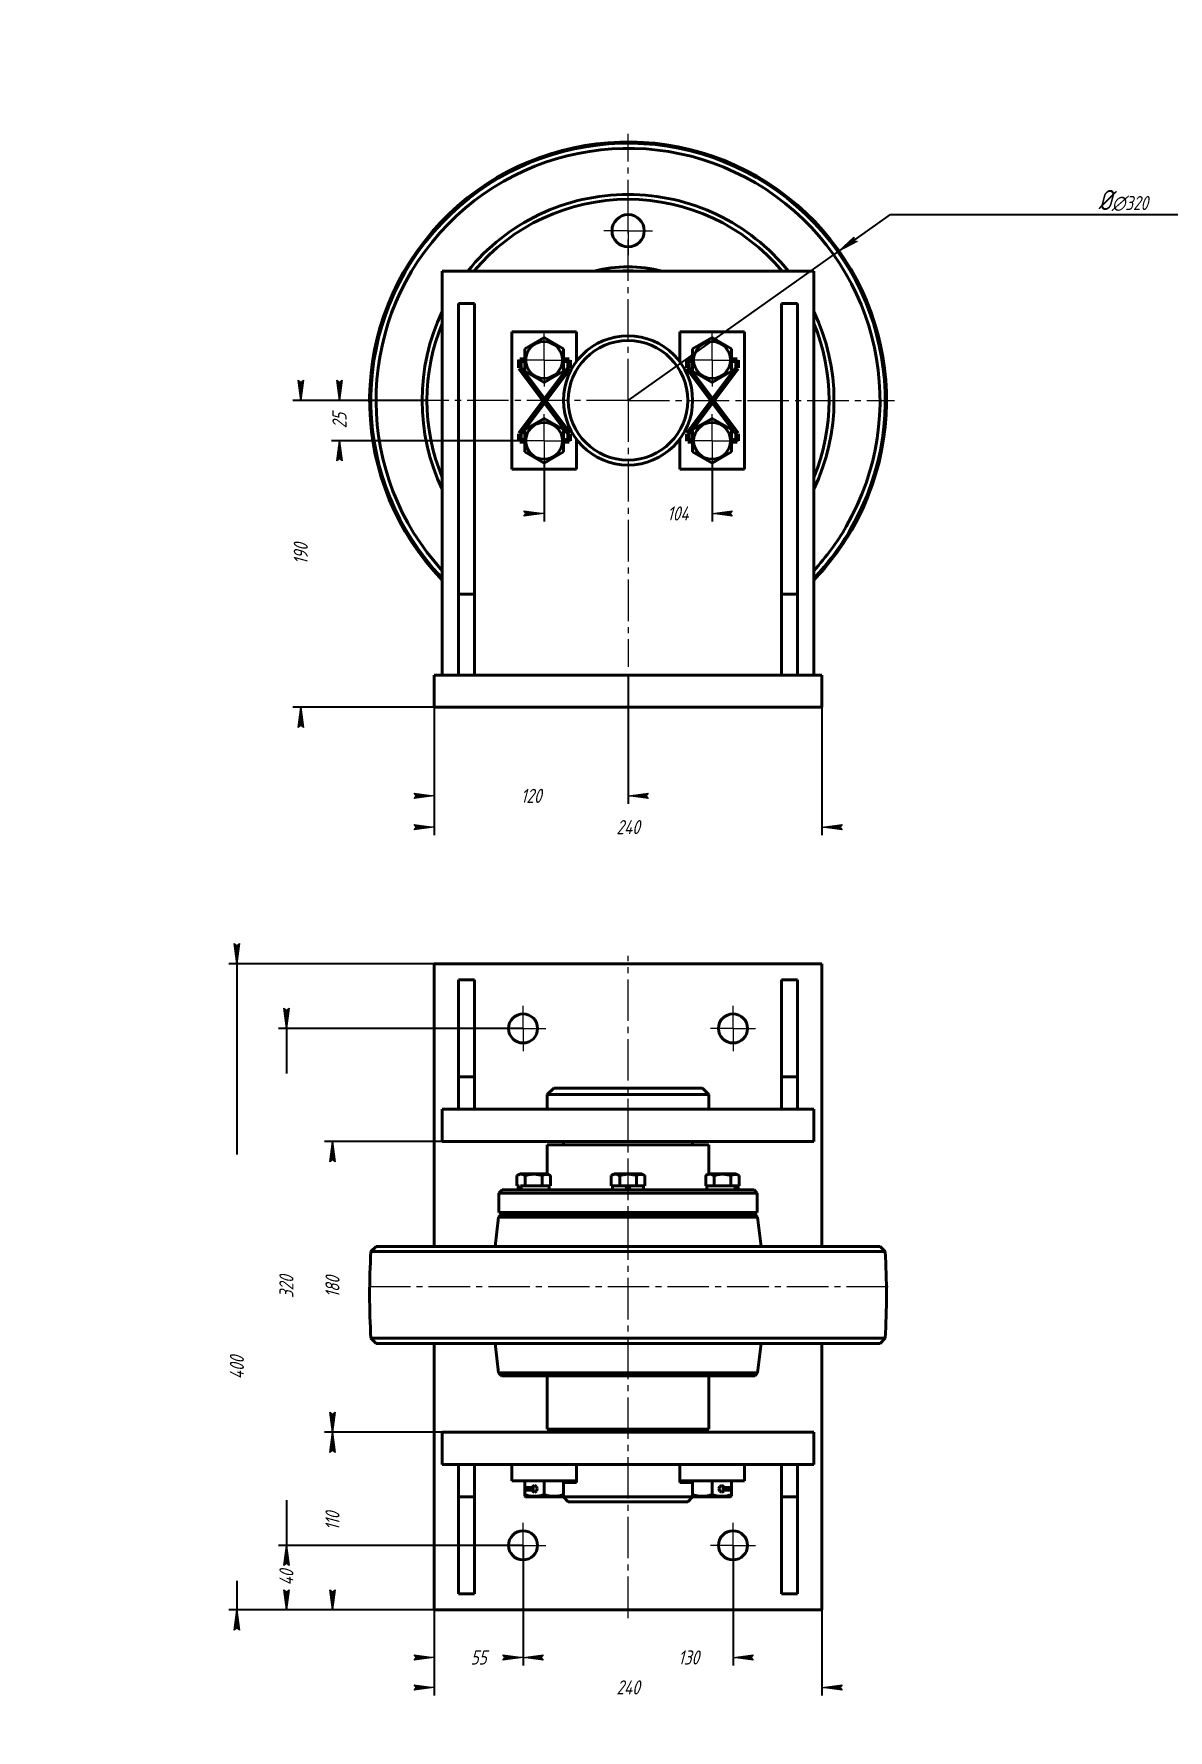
# Model space of a CAD drawing. Header units: millimetres. Extents: x 0 to 594, y 0 to 420.
# Drawn here: x 0 to 280.9, y 0 to 420 of the extents above; entities that cross this region are included whole.
import ezdxf

# ---------------------------------------------------------------- set-up
doc = ezdxf.new("R2010")
doc.units = ezdxf.units.MM
for name, pattern in [('K5LT_AXLED', [14.78612232208252, 10.28612232208252, -1.5, 1.5, -1.5]), ('K5LT_BASIC', [0]), ('K5LT_REINFORCED', [0]), ('K5LT_THIN', [0])]:
    doc.linetypes.add(name, pattern=pattern)
doc.layers.add('Системный слой', color=7, linetype='Continuous')
doc.styles.add('KDIMTEXTSTYLE', font='GOST_AU.SHX', dxfattribs={"width": 0.96, "oblique": 15, "height": 5})
doc.dimstyles.new('KDIMSTYLE (0.40)', dxfattribs={"dimtxt": 5, "dimasz": 1, "dimexe": 2, "dimexo": 0.0625, "dimgap": 1, "dimtad": 1, "dimlfac": 2.5, "dimtxsty": 'KDIMTEXTSTYLE', "dimsah": 1, "dimcen": 0.09, "dimdle": 1, "dimadec": 0, "dimazin": 0, "dimtfac": 0.667, "dimtmove": 0, "dimatfit": 3, "dimfxl": 1, "dimtvp": 1, "dimtolj": 1, "dimtzin": 0, "dimarcsym": 0})

# ---------------------------------------------------------------- blocks, each defined once
blk = doc.blocks.new('U0')
at = {"layer": 'Системный слой', "color": 150, "linetype": 'K5LT_BASIC', "lineweight": 40, "true_color": 0x0080ff}
for p, q in [((134.3350910727749, 346.255788355777), (134.3350910727749, 338.855788355777)), ((134.3350910727749, 319.655788355777), (134.3350910727749, 312.255788355777))]:
    blk.add_line(p, q, dxfattribs=at)
blk = doc.blocks.new('U1')
at = {"layer": 'Системный слой', "color": 150, "linetype": 'K5LT_BASIC', "lineweight": 40, "true_color": 0x0080ff}
for p, q in [((159.9350910727749, 346.255788355777), (159.9350910727749, 338.855788355777)), ((159.9350910727749, 319.655788355777), (159.9350910727749, 312.255788355777))]:
    blk.add_line(p, q, dxfattribs=at)
blk = doc.blocks.new('U2')
at = {"layer": 'Системный слой', "color": 150, "linetype": 'K5LT_BASIC', "lineweight": 40, "true_color": 0x0080ff}
for start, end in [(38.86230987296737, 141.1376901270326), (154.4170126295161, 205.582987370484), (334.4170126295164, 25.58298737048364)]:
    blk.add_arc((147.1350910727749, 329.255788355777), 51, start, end, dxfattribs=at)
blk = doc.blocks.new('U3')
at = {"layer": 'Системный слой', "color": 150, "linetype": 'K5LT_BASIC', "lineweight": 40, "true_color": 0x0080ff}
for start, end in [(329.9626040218758, 224.0486257654049), (315.951373960195, 329.9626040218758)]:
    blk.add_arc((147.1350910727749, 329.255788355777), 64.00000000000001, start, end, dxfattribs=at)
blk = doc.blocks.new('U4')
at = {"layer": 'Системный слой', "color": 150, "linetype": 'K5LT_BASIC', "lineweight": 40, "true_color": 0x0080ff}
for start, end in [(329.9626040218758, 223.7504319984055), (316.2495680015948, 329.9626040218758)]:
    blk.add_arc((147.1350910727749, 329.255788355777), 63.68026983317162, start, end, dxfattribs=at)
blk = doc.blocks.new('U5')
at = {"layer": 'Системный слой', "color": 150, "linetype": 'K5LT_BASIC', "lineweight": 40, "true_color": 0x0080ff}
for start, end in [(329.9626040218758, 222.5124092009065), (317.4875907990938, 329.9626040218758)]:
    blk.add_arc((147.1350910727749, 329.255788355777), 62.40410462671321, start, end, dxfattribs=at)
blk = doc.blocks.new('U6')
at = {"layer": 'Системный слой', "color": 150, "linetype": 'K5LT_BASIC', "lineweight": 40, "true_color": 0x0080ff}
for start, end in [(39.98374699030093, 140.0162530096991), (157.4723546213737, 202.5276453786262), (337.4723546213742, 22.5276453786259)]:
    blk.add_arc((147.1350910727749, 329.255788355777), 49.8, start, end, dxfattribs=at)
blk = doc.blocks.new('U8')
at = {"layer": 'Системный слой', "color": 30, "linetype": 'K5LT_AXLED', "lineweight": 18, "true_color": 0xff8000}
for q in [(167.9350910725901, 345.8157883576563), (161.3750910708956, 339.2557883555922), (174.4950910746542, 339.2557883559618), (167.9350910729597, 332.6957883538977)]:
    blk.add_line((167.9350910727749, 339.255788355777), q, dxfattribs=at)
blk = doc.blocks.new('U9')
at = {"layer": 'Системный слой', "color": 30, "linetype": 'K5LT_AXLED', "lineweight": 18, "true_color": 0xff8000}
for q in [(126.3350910725901, 345.8157883576563), (119.7750910708956, 339.2557883555922), (132.8950910746543, 339.2557883559618), (126.3350910729597, 332.6957883538977)]:
    blk.add_line((126.3350910727749, 339.255788355777), q, dxfattribs=at)
blk = doc.blocks.new('U10')
at = {"layer": 'Системный слой', "color": 30, "linetype": 'K5LT_AXLED', "lineweight": 18, "true_color": 0xff8000}
for q in [(126.3350910725902, 325.8157883576564), (119.7750910708956, 319.2557883555922), (132.8950910746543, 319.2557883559618), (126.3350910729597, 312.6957883538977)]:
    blk.add_line((126.3350910727749, 319.255788355777), q, dxfattribs=at)
blk = doc.blocks.new('U11')
at = {"layer": 'Системный слой', "color": 30, "linetype": 'K5LT_AXLED', "lineweight": 18, "true_color": 0xff8000}
for q in [(167.9350910725901, 325.8157883576564), (161.3750910708955, 319.2557883555922), (174.4950910746542, 319.2557883559618), (167.9350910729596, 312.6957883538977)]:
    blk.add_line((167.9350910727749, 319.255788355777), q, dxfattribs=at)
blk = doc.blocks.new('U12')
at = {"layer": 'Системный слой', "color": 30, "linetype": 'K5LT_AXLED', "lineweight": 18, "true_color": 0xff8000}
for q in [(147.1350910727749, 347.255788355777), (129.1350910727749, 329.255788355777), (147.1350910727749, 311.255788355777), (165.1350910727749, 329.255788355777)]:
    blk.add_line((147.1350910727749, 329.255788355777), q, dxfattribs=at)
blk = doc.blocks.new('U13')
at = {"layer": 'Системный слой', "color": 30, "linetype": 'K5LT_AXLED', "lineweight": 18, "true_color": 0xff8000}
for q in [(147.1350910727749, 395.255788355777), (81.13509107277488, 329.255788355777), (213.1350910727749, 329.255788355777), (147.1350910727749, 263.255788355777)]:
    blk.add_line((147.1350910727749, 329.255788355777), q, dxfattribs=at)
blk = doc.blocks.new('KDIMARROW_01')
at = {"layer": 'Системный слой'}
blk.add_hatch(color=0, dxfattribs=at).paths.add_polyline_path([(-5, -0.6582624912261956), (0, 0), (-5, 0.658262491226197), (-4.5, 5.51091059616309e-16)])
at = {"layer": 'Системный слой', "color": 0, "linetype": 'K5LT_THIN', "lineweight": 18}
for p, q in [((-4.5, 5.51091059616309e-16), (-5, 0.658262491226197)), ((-5, 0.658262491226197), (0, 0)), ((0, 0), (-5, -0.6582624912261956)), ((-5, -0.6582624912261956), (-4.5, 5.51091059616309e-16)), ((0, 0), (-1, 0))]:
    blk.add_line(p, q, dxfattribs=at)
blk = doc.blocks.new('U14')
at = {"layer": 'Системный слой', "color": 30, "linetype": 'K5LT_AXLED', "lineweight": 18, "true_color": 0xff8000}
for q in [(147.1625037543608, 377.2557794116006), (141.1625037528109, 371.2557794097127), (153.1625037562488, 371.2557794100507), (147.1625037546989, 365.2557794081628)]:
    blk.add_line((147.1625037545299, 371.2557794098817), q, dxfattribs=at)
blk = doc.blocks.new('U53')
at = {"layer": 'Системный слой', "color": 150, "linetype": 'K5LT_BASIC', "lineweight": 40, "true_color": 0x0080ff}
for p, q in [((166.7411803625497, 134.7412999068253), (168.0789541440325, 134.7412999068253)), ((169.1926697096142, 134.7412999068253), (171.865196034531, 134.7412999068253)), ((172.9780725607011, 134.7412999068253), (173.5416023848451, 134.7412999068253)), ((173.944408771483, 134.7412999068253), (174.3128251041351, 134.7412999068253))]:
    blk.add_line(p, q, dxfattribs=at)
blk = doc.blocks.new('U54')
at = {"layer": 'Системный слой', "color": 150, "linetype": 'K5LT_BASIC', "lineweight": 40, "true_color": 0x0080ff}
for p, q in [((195.1350910727749, 119.7412999068254), (195.1350910727749, 189.7412999068253)), ((195.1350910727749, 29.74129990682528), (195.1350910727749, 95.74129990682528))]:
    blk.add_line(p, q, dxfattribs=at)
blk = doc.blocks.new('U55')
at = {"layer": 'Системный слой', "color": 150, "linetype": 'K5LT_BASIC', "lineweight": 40, "true_color": 0x0080ff}
for p, q in [((99.13509107277491, 189.7412999068253), (99.13509107277491, 119.7412999068254)), ((99.13509107277491, 95.74129990682529), (99.1350910727749, 29.7412999068253))]:
    blk.add_line(p, q, dxfattribs=at)
blk = doc.blocks.new('U56')
at = {"layer": 'Системный слой', "color": 150, "linetype": 'K5LT_BASIC', "lineweight": 40, "true_color": 0x0080ff}
for p, q in [((121.7750910727749, 57.7412999068253), (126.3350910727749, 57.7412999068253)), ((126.3350910727749, 57.7412999068253), (130.8950910727749, 57.7412999068253))]:
    blk.add_line(p, q, dxfattribs=at)
blk = doc.blocks.new('U57')
at = {"layer": 'Системный слой', "color": 150, "linetype": 'K5LT_BASIC', "lineweight": 40, "true_color": 0x0080ff}
for p, q in [((123.2422707497478, 59.74129990682533), (123.4451931242187, 60.30698533177454)), ((123.4451931242187, 59.17561448187607), (123.2422707497478, 59.74129990682533)), ((123.4451931242187, 60.30698533177454), (123.9350910727753, 60.54129990682529)), ((123.9350910727753, 58.94129990682529), (123.4451931242187, 59.17561448187607)), ((123.9350910727753, 60.54129990682529), (124.4249890213319, 60.30698533177454)), ((124.4249890213319, 59.17561448187607), (123.9350910727753, 58.94129990682529)), ((124.4249890213319, 60.30698533177454), (124.6279113958028, 59.7412999068253)), ((124.6279113958028, 59.7412999068253), (124.4249890213319, 59.17561448187607))]:
    blk.add_line(p, q, dxfattribs=at)
blk = doc.blocks.new('U58')
at = {"layer": 'Системный слой', "color": 150, "linetype": 'K5LT_BASIC', "lineweight": 40, "true_color": 0x0080ff}
for p, q in [((119.9758185190976, 134.7412999068253), (120.1942350190075, 134.7412999068253)), ((120.5363760920718, 134.7412999068253), (121.3135923005804, 134.7412999068253)), ((122.4273078661621, 134.7412999068253), (125.0998341910789, 134.7412999068253)), ((126.2127107172489, 134.7412999068253), (127.5474632606829, 134.7412999068253))]:
    blk.add_line(p, q, dxfattribs=at)
blk = doc.blocks.new('U59')
at = {"layer": 'Системный слой', "color": 150, "linetype": 'K5LT_BASIC', "lineweight": 40, "true_color": 0x0080ff}
for p, q in [((121.6851105022449, 134.7412999068253), (122.4273078661621, 134.7412999068253)), ((125.0998341910789, 134.7412999068253), (125.8420315549962, 134.7412999068253))]:
    blk.add_line(p, q, dxfattribs=at)
blk = doc.blocks.new('U60')
at = {"layer": 'Системный слой', "color": 150, "linetype": 'K5LT_BASIC', "lineweight": 40, "true_color": 0x0080ff}
for p, q in [((125.8420315549962, 134.7412999068253), (126.2127107172489, 134.7412999068253)), ((127.5474632606829, 134.7412999068253), (127.9181424229357, 134.7412999068253))]:
    blk.add_line(p, q, dxfattribs=at)
blk = doc.blocks.new('U61')
at = {"layer": 'Системный слой', "color": 150, "linetype": 'K5LT_BASIC', "lineweight": 40, "true_color": 0x0080ff}
for p, q in [((126.5289810291119, 137.5981162540809), (125.8420315549962, 137.3158378274538)), ((127.2296327710093, 137.5984603606204), (126.5289810291119, 137.5981162540809)), ((127.9165783405415, 137.3167413620391), (127.2296327710093, 137.5984603606204)), ((127.9181424229357, 137.3158378274538), (127.9165783405415, 137.3167413620391))]:
    blk.add_line(p, q, dxfattribs=at)
blk = doc.blocks.new('U62')
at = {"layer": 'Системный слой', "color": 150, "linetype": 'K5LT_BASIC', "lineweight": 40, "true_color": 0x0080ff}
for p, q in [((125.4731541266598, 137.7412999068253), (120.3412213701844, 137.7412999068253)), ((127.1812213701844, 137.7412999068253), (125.4731541266598, 137.7412999068253))]:
    blk.add_line(p, q, dxfattribs=at)
blk = doc.blocks.new('U63')
at = {"layer": 'Системный слой', "color": 150, "linetype": 'K5LT_BASIC', "lineweight": 40, "true_color": 0x0080ff}
for p, q in [((149.2335236958578, 134.7412999068253), (149.6042028581105, 134.7412999068253)), ((150.9389554015446, 134.7412999068253), (151.3096345637973, 134.7412999068253))]:
    blk.add_line(p, q, dxfattribs=at)
blk = doc.blocks.new('U64')
at = {"layer": 'Системный слой', "color": 150, "linetype": 'K5LT_BASIC', "lineweight": 40, "true_color": 0x0080ff}
for p, q in [((145.0766026431065, 134.7412999068253), (145.8188000070237, 134.7412999068253)), ((146.6007463310777, 134.7412999068253), (147.3456937907799, 134.7412999068253)), ((148.4913263319406, 134.7412999068253), (149.2335236958578, 134.7412999068253))]:
    blk.add_line(p, q, dxfattribs=at)
blk = doc.blocks.new('U65')
at = {"layer": 'Системный слой', "color": 150, "linetype": 'K5LT_BASIC', "lineweight": 40, "true_color": 0x0080ff}
for p, q in [((149.9204731699735, 137.598116254081), (149.2335236958578, 137.3158378274538)), ((150.6211249118709, 137.5984603606204), (149.9204731699735, 137.598116254081)), ((151.3080704814031, 137.3167413620391), (150.6211249118709, 137.5984603606204)), ((151.3096345637973, 137.3158378274538), (151.3080704814031, 137.3167413620391))]:
    blk.add_line(p, q, dxfattribs=at)
blk = doc.blocks.new('U66')
at = {"layer": 'Системный слой', "color": 150, "linetype": 'K5LT_BASIC', "lineweight": 40, "true_color": 0x0080ff}
for p, q in [((168.450472345697, 134.7412999068253), (169.1926697096142, 134.7412999068253)), ((171.865196034531, 134.7412999068253), (172.6073933984483, 134.7412999068253))]:
    blk.add_line(p, q, dxfattribs=at)
blk = doc.blocks.new('U67')
at = {"layer": 'Системный слой', "color": 150, "linetype": 'K5LT_BASIC', "lineweight": 40, "true_color": 0x0080ff}
for p, q in [((172.6073933984483, 134.7412999068253), (172.9780725607011, 134.7412999068253)), ((173.5416023848451, 134.7412999068253), (173.944408771483, 134.7412999068253)), ((174.3128251041351, 134.7412999068253), (174.6835042663878, 134.7412999068253))]:
    blk.add_line(p, q, dxfattribs=at)
blk = doc.blocks.new('U68')
at = {"layer": 'Системный слой', "color": 150, "linetype": 'K5LT_BASIC', "lineweight": 40, "true_color": 0x0080ff}
for p, q in [((173.2943428495774, 137.5981144779635), (172.6073933984483, 137.3158378274538)), ((173.9949943704977, 137.5984600796132), (173.2943428495774, 137.5981144779635)), ((174.6819401839937, 137.3167413620391), (173.9949943704977, 137.5984600796132)), ((174.6835042663878, 137.3158378274538), (174.6819401839937, 137.3167413620391))]:
    blk.add_line(p, q, dxfattribs=at)
blk = doc.blocks.new('U69')
at = {"layer": 'Системный слой', "color": 150, "linetype": 'K5LT_BASIC', "lineweight": 40, "true_color": 0x0080ff}
for p, q in [((131.1350910727749, 145.7412999068253), (131.1350910727749, 144.9412999068253)), ((131.1350910727749, 74.5412999068253), (131.1350910727749, 73.7412999068253)), ((131.135091072775, 57.87986397143086), (131.1350910727749, 57.7412999068253))]:
    blk.add_line(p, q, dxfattribs=at)
blk = doc.blocks.new('U70')
at = {"layer": 'Системный слой', "color": 150, "linetype": 'K5LT_BASIC', "lineweight": 40, "true_color": 0x0080ff}
for p, q in [((163.1350910727749, 145.7412999068253), (163.1350910727749, 144.9412999068252)), ((163.1350910727749, 74.5412999068253), (163.1350910727749, 73.7412999068253)), ((163.1350910727748, 57.87986397143086), (163.1350910727749, 57.7412999068253))]:
    blk.add_line(p, q, dxfattribs=at)
blk = doc.blocks.new('U71')
at = {"layer": 'Системный слой', "color": 150, "linetype": 'K5LT_BASIC', "lineweight": 40, "true_color": 0x0080ff}
for p, q in [((127.1350910727749, 157.3412999068253), (147.1350910727749, 157.3412999068253)), ((147.1350910727749, 157.3412999068253), (167.1350910727749, 157.3412999068253))]:
    blk.add_line(p, q, dxfattribs=at)
blk = doc.blocks.new('U72')
at = {"layer": 'Системный слой', "color": 150, "linetype": 'K5LT_BASIC', "lineweight": 40, "true_color": 0x0080ff}
for p, q in [((128.7350910727749, 158.9412999068253), (147.1350910727749, 158.9412999068253)), ((147.1350910727749, 158.9412999068253), (165.5350910727749, 158.9412999068253))]:
    blk.add_line(p, q, dxfattribs=at)
blk = doc.blocks.new('U73')
at = {"layer": 'Системный слой', "color": 150, "linetype": 'K5LT_BASIC', "lineweight": 40, "true_color": 0x0080ff}
for p, q in [((167.9350910727749, 57.7412999068253), (163.3750910727749, 57.7412999068253)), ((172.4950910727749, 57.7412999068253), (167.9350910727749, 57.7412999068253))]:
    blk.add_line(p, q, dxfattribs=at)
blk = doc.blocks.new('U74')
at = {"layer": 'Системный слой', "color": 150, "linetype": 'K5LT_BASIC', "lineweight": 40, "true_color": 0x0080ff}
for p, q in [((169.8451931242179, 60.30698533177454), (169.642270749747, 59.7412999068253)), ((169.642270749747, 59.7412999068253), (169.8451931242179, 59.17561448187607)), ((170.3350910727746, 60.54129990682529), (169.8451931242179, 60.30698533177454)), ((169.8451931242179, 59.17561448187607), (170.3350910727746, 58.94129990682529)), ((170.8249890213311, 60.30698533177454), (170.3350910727746, 60.54129990682529)), ((170.3350910727746, 58.94129990682529), (170.8249890213312, 59.17561448187607)), ((171.0279113958021, 59.74129990682533), (170.8249890213311, 60.30698533177454)), ((170.8249890213312, 59.17561448187607), (171.0279113958021, 59.74129990682533))]:
    blk.add_line(p, q, dxfattribs=at)
blk = doc.blocks.new('U75')
at = {"layer": 'Системный слой', "color": 150, "linetype": 'K5LT_BASIC', "lineweight": 40, "true_color": 0x0080ff}
for p, q in [((143.3673106599592, 134.7412999068253), (144.705084441442, 134.7412999068253)), ((145.8188000070237, 134.7412999068253), (146.6007463310777, 134.7412999068253)), ((147.3456937907799, 134.7412999068253), (148.4913263319406, 134.7412999068253)), ((149.6042028581105, 134.7412999068253), (150.9389554015446, 134.7412999068253))]:
    blk.add_line(p, q, dxfattribs=at)
blk = doc.blocks.new('U76')
at = {"layer": 'Системный слой', "color": 150, "linetype": 'K5LT_BASIC', "lineweight": 40, "true_color": 0x0080ff}
for p, q in [((119.6578005485483, 137.3557845303351), (119.586677879162, 137.3158378274538)), ((119.729206146918, 137.3936654903378), (119.6578005485483, 137.3557845303351)), ((119.8008952208321, 137.4293424590466), (119.729206146918, 137.3936654903378))]:
    blk.add_line(p, q, dxfattribs=at)
blk = doc.blocks.new('U77')
at = {"layer": 'Системный слой', "color": 150, "linetype": 'K5LT_BASIC', "lineweight": 40, "true_color": 0x0080ff}
for p, q in [((119.6043003174331, 134.7412999068253), (119.9758185190976, 134.7412999068253)), ((121.3135923005804, 134.7412999068253), (121.6851105022449, 134.7412999068253))]:
    blk.add_line(p, q, dxfattribs=at)
blk = doc.blocks.new('U78')
at = {"layer": 'Системный слой', "color": 150, "linetype": 'K5LT_BASIC', "lineweight": 40, "true_color": 0x0080ff}
for p, q in [((142.9957924582947, 134.7412999068253), (143.3673106599592, 134.7412999068253)), ((144.705084441442, 134.7412999068253), (145.0766026431065, 134.7412999068253))]:
    blk.add_line(p, q, dxfattribs=at)
blk = doc.blocks.new('U79')
at = {"layer": 'Системный слой', "color": 150, "linetype": 'K5LT_BASIC', "lineweight": 40, "true_color": 0x0080ff}
for p, q in [((166.3696621608852, 134.7412999068253), (166.7411803625497, 134.7412999068253)), ((168.0789541440325, 134.7412999068253), (168.450472345697, 134.7412999068253))]:
    blk.add_line(p, q, dxfattribs=at)
blk = doc.blocks.new('U80')
at = {"layer": 'Системный слой', "color": 30, "linetype": 'K5LT_AXLED', "lineweight": 18, "true_color": 0xff8000}
for q in [(121.1350910726172, 179.3412999084296), (115.5350910711706, 173.7412999066675), (126.7350910743792, 173.741299906983), (121.1350910729327, 168.141299905221)]:
    blk.add_line((121.1350910727749, 173.7412999068253), q, dxfattribs=at)
blk = doc.blocks.new('U81')
at = {"layer": 'Системный слой', "color": 30, "linetype": 'K5LT_AXLED', "lineweight": 18, "true_color": 0xff8000}
for q in [(173.1350910726172, 179.3412999084296), (167.5350910711706, 173.7412999066675), (178.7350910743792, 173.741299906983), (173.1350910729327, 168.141299905221)]:
    blk.add_line((173.1350910727749, 173.7412999068253), q, dxfattribs=at)
blk = doc.blocks.new('U82')
at = {"layer": 'Системный слой', "color": 30, "linetype": 'K5LT_AXLED', "lineweight": 18, "true_color": 0xff8000}
for q in [(121.1350910726172, 51.34129990842959), (115.5350910711706, 45.74129990666754), (126.7350910743792, 45.74129990698302), (121.1350910729327, 40.14129990522096)]:
    blk.add_line((121.1350910727749, 45.74129990682528), q, dxfattribs=at)
blk = doc.blocks.new('U83')
at = {"layer": 'Системный слой', "color": 30, "linetype": 'K5LT_AXLED', "lineweight": 18, "true_color": 0xff8000}
for q in [(173.1350910726172, 51.34129990842959), (167.5350910711706, 45.74129990666754), (178.7350910743792, 45.74129990698302), (173.1350910729327, 40.14129990522096)]:
    blk.add_line((173.1350910727749, 45.74129990682528), q, dxfattribs=at)

msp = doc.modelspace()

# ---------------------------------------------------------------- linework, layer by layer
at = {"layer": 'Системный слой', "color": 150, "linetype": 'K5LT_BASIC', "lineweight": 40, "true_color": 0x0080ff}
for p, q in [((101.1350910727749, 361.255788355777), (193.1350910727749, 361.255788355777)), ((101.135091072775, 261.255788355777), (101.1350910727749, 361.255788355777)), ((193.1350910727749, 361.255788355777), (193.135091072775, 261.255788355777)), ((109.1350910727749, 353.255788355777), (105.1350910727749, 353.255788355777)), ((105.1350910727749, 353.255788355777), (105.1350910727749, 281.255788355777)), ((109.1350910727749, 353.255788355777), (109.1350910727749, 281.255788355777)), ((189.1350910727749, 353.255788355777), (185.1350910727749, 353.255788355777)), ((185.1350910727749, 353.255788355777), (185.135091072775, 281.255788355777)), ((189.1350910727749, 353.255788355777), (189.135091072775, 281.255788355777)), ((118.3350910727749, 346.255788355777), (134.3350910727749, 346.255788355777)), ((118.3350910727749, 312.255788355777), (118.3350910727749, 346.255788355777)), ((121.5350910727749, 342.0270696478862), (126.3350910727752, 344.7983509399969)), ((126.3350910727752, 344.7983509399969), (131.1350910727753, 342.0270696478856)), ((175.9350910727749, 346.255788355777), (159.9350910727749, 346.255788355777)), ((167.9350910727746, 344.7983509399969), (163.1350910727746, 342.0270696478856)), ((172.7350910727749, 342.0270696478862), (167.9350910727746, 344.7983509399969)), ((175.9350910727749, 312.255788355777), (175.9350910727749, 346.255788355777)), ((121.5350910727748, 336.4845070636682), (121.5350910727749, 342.0270696478862)), ((131.1350910727753, 342.0270696478856), (131.1350910727748, 336.4845070636676)), ((163.1350910727746, 342.0270696478856), (163.1350910727751, 336.4845070636676)), ((172.735091072775, 336.4845070636682), (172.7350910727749, 342.0270696478862)), ((126.3350910727744, 333.7132257715571), (121.5350910727748, 336.4845070636682)), ((131.1350910727748, 336.4845070636676), (126.3350910727744, 333.7132257715571)), ((163.1350910727751, 336.4845070636676), (167.9350910727754, 333.7132257715571)), ((167.9350910727754, 333.7132257715571), (172.735091072775, 336.4845070636682)), ((121.5350910727749, 322.0270696478862), (126.3350910727752, 324.7983509399969)), ((126.3350910727752, 324.7983509399969), (131.1350910727753, 322.0270696478856)), ((167.9350910727746, 324.7983509399969), (163.1350910727746, 322.0270696478856)), ((172.7350910727749, 322.0270696478862), (167.9350910727746, 324.7983509399969)), ((121.5350910727748, 316.4845070636682), (121.5350910727749, 322.0270696478862)), ((131.1350910727753, 322.0270696478856), (131.1350910727748, 316.4845070636676)), ((163.1350910727746, 322.0270696478856), (163.1350910727751, 316.4845070636676)), ((172.735091072775, 316.4845070636682), (172.7350910727749, 322.0270696478862)), ((126.3350910727745, 313.7132257715572), (121.5350910727748, 316.4845070636682)), ((131.1350910727748, 316.4845070636676), (126.3350910727745, 313.7132257715572)), ((163.1350910727751, 316.4845070636676), (167.9350910727754, 313.7132257715572)), ((167.9350910727754, 313.7132257715572), (172.735091072775, 316.4845070636682)), ((134.3350910727749, 312.255788355777), (118.3350910727749, 312.255788355777)), ((159.9350910727749, 312.255788355777), (175.9350910727749, 312.255788355777)), ((109.1350910727749, 281.255788355777), (105.1350910727749, 281.255788355777)), ((105.1350910727749, 281.255788355777), (105.1350910727749, 261.255788355777)), ((109.1350910727749, 281.255788355777), (109.1350910727749, 261.255788355777)), ((189.135091072775, 281.255788355777), (185.135091072775, 281.255788355777)), ((185.135091072775, 281.255788355777), (185.135091072775, 261.255788355777)), ((189.135091072775, 281.255788355777), (189.135091072775, 261.255788355777)), ((99.1350910727749, 261.255788355777), (195.1350910727749, 261.255788355777)), ((99.1350910727749, 253.255788355777), (99.1350910727749, 261.255788355777)), ((195.1350910727749, 253.255788355777), (195.1350910727749, 261.255788355777)), ((99.1350910727749, 253.255788355777), (195.1350910727749, 253.255788355777)), ((195.1350910727749, 189.7412999068253), (99.13509107277491, 189.7412999068253)), ((109.1350910727749, 185.7412999068253), (105.1350910727749, 185.7412999068253)), ((105.1350910727749, 161.7412999068253), (105.1350910727749, 185.7412999068253)), ((109.1350910727749, 161.7412999068253), (109.1350910727749, 185.7412999068253)), ((189.1350910727749, 185.7412999068253), (185.1350910727749, 185.7412999068253)), ((185.1350910727749, 161.7412999068253), (185.1350910727749, 185.7412999068253)), ((189.1350910727749, 161.7412999068253), (189.1350910727749, 185.7412999068253)), ((109.1350910727749, 161.7412999068253), (105.1350910727749, 161.7412999068253)), ((105.1350910727749, 153.7412999068253), (105.1350910727749, 161.7412999068253)), ((109.1350910727749, 153.7412999068253), (109.1350910727749, 161.7412999068253)), ((189.1350910727749, 161.7412999068253), (185.1350910727749, 161.7412999068253)), ((185.1350910727749, 153.7412999068253), (185.1350910727749, 161.7412999068253)), ((189.1350910727749, 153.7412999068253), (189.1350910727749, 161.7412999068253)), ((127.1350910727749, 157.3412999068253), (128.7350910727749, 158.9412999068253)), ((127.1350910727749, 153.7412999068253), (127.1350910727749, 157.3412999068253)), ((167.1350910727749, 157.3412999068253), (165.5350910727749, 158.9412999068253)), ((167.1350910727749, 153.7412999068253), (167.1350910727749, 157.3412999068253)), ((101.1350910727749, 153.7412999068253), (101.1350910727749, 145.7412999068253)), ((193.1350910727749, 153.7412999068253), (101.1350910727749, 153.7412999068253)), ((193.1350910727749, 153.7412999068253), (193.1350910727749, 145.7412999068253)), ((193.1350910727749, 145.7412999068253), (101.1350910727749, 145.7412999068253)), ((127.1350910727749, 144.9412999068253), (127.1350910727749, 137.7412999068253)), ((167.1350910727749, 144.9412999068252), (127.1350910727749, 144.9412999068252)), ((167.1350910727749, 144.9412999068252), (167.1350910727749, 137.7412999068253)), ((119.586677879162, 137.3158378274538), (119.5882419615561, 137.3167413620391)), ((119.586677879162, 134.7412999068253), (119.586677879162, 137.3158378274538)), ((119.586677879162, 134.7412999068253), (119.6043003174331, 134.7412999068253)), ((119.5882419615561, 137.3167413620391), (120.3235989319133, 137.7412999068253)), ((119.6043003174331, 137.3158378274538), (119.6058643998272, 137.3167413620391)), ((119.6043003174331, 134.7412999068253), (119.6043003174331, 137.3158378274538)), ((119.6058643998272, 137.3167413620391), (120.3412213701844, 137.7412999068253)), ((119.9212213701844, 133.7412999068253), (119.9212213701844, 134.7412999068253)), ((120.3412213701844, 137.7412999068253), (120.3235989319133, 137.7412999068253)), ((121.6851105022449, 134.7412999068253), (121.6851105022449, 137.3158378274538)), ((125.8420315549962, 134.7412999068253), (125.8420315549962, 137.3158378274538)), ((127.9165783405415, 137.3167413620391), (127.1812213701844, 137.7412999068253)), ((127.6012213701844, 133.7412999068253), (127.6012213701844, 134.7412999068253)), ((127.9181424229357, 134.7412999068253), (127.9181424229357, 137.3158378274538)), ((142.9957924582947, 137.3158378274538), (142.9973565406888, 137.3167413620391)), ((142.9957924582947, 134.7412999068253), (142.9957924582947, 137.3158378274538)), ((142.9973565406888, 137.3167413620391), (143.732713511046, 137.7412999068253)), ((143.312713511046, 133.7412999068253), (143.312713511046, 134.7412999068253)), ((150.572713511046, 137.7412999068253), (143.732713511046, 137.7412999068253)), ((145.0766026431065, 134.7412999068253), (145.0766026431065, 137.3158378274538)), ((149.2335236958578, 134.7412999068253), (149.2335236958578, 137.3158378274538)), ((151.3080704814031, 137.3167413620391), (150.572713511046, 137.7412999068253)), ((150.992713511046, 133.7412999068253), (150.992713511046, 134.7412999068253)), ((151.3096345637973, 134.7412999068253), (151.3096345637973, 137.3158378274538)), ((166.3696621608852, 137.3158378274538), (166.3712262432794, 137.3167413620391)), ((166.3696621608852, 134.7412999068253), (166.3696621608852, 137.3158378274538)), ((166.3712262432794, 137.3167413620391), (167.1065832136365, 137.7412999068253)), ((166.6865832136365, 133.7412999068253), (166.6865832136365, 134.7412999068253)), ((173.9465832136365, 137.7412999068253), (167.1065832136365, 137.7412999068253)), ((168.450472345697, 134.7412999068253), (168.450472345697, 137.3158378274538)), ((172.6073933984483, 134.7412999068253), (172.6073933984483, 137.3158378274538)), ((173.944408771483, 134.7412999068253), (173.5416023848451, 134.7412999068253)), ((174.6819401839937, 137.3167413620391), (173.9465832136365, 137.7412999068253)), ((174.3665832136365, 133.7412999068253), (174.3665832136365, 134.7412999068253)), ((174.6835042663878, 134.7412999068253), (174.6835042663878, 137.3158378274538)), ((115.1350910727749, 132.9412999068253), (115.9350910727749, 133.7412999068253)), ((115.1350910727749, 132.9412999068253), (115.1350910727749, 128.1412999068253)), ((179.1350910727749, 132.9412999068253), (115.1350910727749, 132.9412999068253)), ((178.3350910727749, 133.7412999068253), (115.9350910727749, 133.7412999068253)), ((179.1350910727749, 132.9412999068253), (178.3350910727749, 133.7412999068253)), ((179.1350910727749, 132.9412999068253), (179.1350910727749, 128.1412999068253)), ((115.0490738101362, 127.0152826441866), (114.1872649858184, 119.7412999068254)), ((115.0490738101362, 127.0152826441866), (115.7750910727749, 127.7412999068253)), ((179.2211083354136, 127.0152826441866), (115.0490738101362, 127.0152826441866)), ((179.1350910727749, 128.1412999068253), (115.1350910727749, 128.1412999068253)), ((178.4950910727749, 127.7412999068253), (115.7750910727749, 127.7412999068253)), ((121.3435989319132, 128.1412999068253), (121.3435989319132, 127.7412999068253)), ((121.3612213701844, 128.1412999068253), (121.3612213701844, 127.7412999068253)), ((126.1612213701844, 128.1412999068253), (126.1612213701844, 127.7412999068253)), ((144.752713511046, 128.1412999068253), (144.752713511046, 127.7412999068253)), ((149.552713511046, 128.1412999068253), (149.552713511046, 127.7412999068253)), ((168.1265832136365, 128.1412999068253), (168.1265832136365, 127.7412999068253)), ((172.9265832136365, 128.1412999068253), (172.9265832136365, 127.7412999068253)), ((179.2211083354136, 127.0152826441866), (178.4950910727749, 127.7412999068253)), ((179.2211083354136, 127.0152826441866), (180.0829171597314, 119.7412999068254)), ((83.45482123960326, 118.4651347003421), (84.73098644606166, 119.7412999068254)), ((210.8153609059465, 118.4651347003421), (83.45482123960326, 118.4651347003421)), ((209.5391956994881, 119.7412999068254), (84.73098644606166, 119.7412999068254)), ((210.8153609059465, 118.4651347003421), (209.5391956994881, 119.7412999068254)), ((84.73098644606166, 95.74129990682529), (83.45482123960326, 97.01746511330862)), ((210.8153609059465, 97.01746511330862), (83.45482123960326, 97.01746511330862)), ((209.5391956994881, 95.74129990682528), (210.8153609059465, 97.01746511330862)), ((209.5391956994881, 95.74129990682528), (84.73098644606166, 95.74129990682529)), ((114.1872649858184, 95.74129990682529), (115.0490738101362, 88.467317169464)), ((180.0829171597314, 95.74129990682528), (179.2211083354136, 88.46731716946397)), ((179.2211083354136, 88.46731716946397), (115.0490738101362, 88.467317169464)), ((115.7750910727749, 87.74129990682528), (115.0490738101362, 88.467317169464)), ((178.4950910727749, 87.74129990682525), (179.2211083354136, 88.46731716946397)), ((178.4950910727749, 87.74129990682525), (115.7750910727749, 87.74129990682528)), ((127.1350910727749, 87.7412999068253), (127.1350910727749, 74.5412999068253)), ((167.1350910727749, 87.7412999068253), (167.1350910727749, 74.5412999068253)), ((101.1350910727749, 65.7412999068253), (101.1350910727749, 73.7412999068253)), ((101.1350910727749, 73.7412999068253), (193.1350910727749, 73.74129990682532)), ((167.1350910727749, 74.5412999068253), (127.1350910727749, 74.5412999068253)), ((193.1350910727749, 65.74129990682532), (193.1350910727749, 73.74129990682532)), ((101.1350910727749, 65.7412999068253), (193.1350910727749, 65.74129990682532)), ((105.1350910727749, 65.7412999068253), (105.1350910727749, 57.7412999068253)), ((109.1350910727749, 65.7412999068253), (109.1350910727749, 57.7412999068253)), ((118.3350910727749, 61.7412999068253), (118.3350910727749, 65.7412999068253)), ((134.3350910727749, 61.7412999068253), (134.3350910727749, 65.74129990682528)), ((159.9350910727749, 61.7412999068253), (159.9350910727749, 65.74129990682528)), ((175.9350910727749, 61.7412999068253), (175.9350910727749, 65.7412999068253)), ((185.1350910727749, 65.7412999068253), (185.1350910727749, 57.7412999068253)), ((189.1350910727749, 65.7412999068253), (189.1350910727749, 57.7412999068253)), ((118.3350910727749, 61.7412999068253), (134.3350910727749, 61.7412999068253)), ((121.5350910727749, 61.7412999068253), (121.5350910727749, 58.3085826793203)), ((126.3350910727755, 61.7412999068253), (126.3350910727752, 58.3085826793203)), ((131.1350910727753, 61.7412999068253), (131.1350910727753, 58.3085826793203)), ((134.3350910727749, 61.34129990682527), (131.1350910727749, 61.34129990682527)), ((134.3350910727749, 61.7412999068253), (134.3350910727749, 61.34129990682527)), ((175.9350910727749, 61.7412999068253), (159.9350910727749, 61.7412999068253)), ((159.9350910727749, 61.7412999068253), (159.9350910727749, 61.34129990682527)), ((163.1350910727749, 61.34129990682527), (159.9350910727749, 61.34129990682527)), ((163.1350910727746, 61.7412999068253), (163.1350910727746, 58.3085826793203)), ((167.9350910727744, 61.7412999068253), (167.9350910727746, 58.3085826793203)), ((172.7350910727749, 61.7412999068253), (172.7350910727749, 58.3085826793203)), ((109.1350910727749, 57.7412999068253), (105.1350910727749, 57.7412999068253)), ((105.1350910727749, 57.7412999068253), (105.1350910727749, 33.7412999068253)), ((109.1350910727749, 57.7412999068253), (109.1350910727749, 33.7412999068253)), ((121.5350910727748, 57.87986397143084), (121.5350910727749, 58.3085826793203)), ((121.5350910727748, 57.87986397143084), (121.7750910727749, 57.7412999068253)), ((131.135091072775, 57.87986397143086), (130.8950910727749, 57.7412999068253)), ((131.1350910727753, 58.3085826793203), (131.135091072775, 57.87986397143086)), ((163.1350910727749, 57.7412999068253), (131.1350910727749, 57.7412999068253)), ((131.1350910727749, 57.7412999068253), (132.3350910727749, 56.54129990682529)), ((161.9350910727749, 56.54129990682529), (132.3350910727749, 56.54129990682529)), ((163.1350910727749, 57.7412999068253), (161.9350910727749, 56.54129990682529)), ((163.1350910727746, 58.30858267932027), (163.1350910727748, 57.87986397143081)), ((163.1350910727748, 57.87986397143081), (163.3750910727749, 57.74129990682525)), ((172.735091072775, 57.87986397143081), (172.4950910727749, 57.74129990682525)), ((172.735091072775, 57.87986397143081), (172.7350910727749, 58.30858267932024)), ((189.1350910727749, 57.7412999068253), (185.1350910727749, 57.7412999068253)), ((185.1350910727749, 57.7412999068253), (185.135091072775, 33.7412999068253)), ((189.1350910727749, 57.7412999068253), (189.135091072775, 33.7412999068253)), ((109.1350910727749, 33.7412999068253), (105.1350910727749, 33.7412999068253)), ((189.135091072775, 33.7412999068253), (185.135091072775, 33.7412999068253)), ((99.1350910727749, 29.7412999068253), (195.1350910727749, 29.74129990682528))]:
    msp.add_line(p, q, dxfattribs=at)
at = {"layer": 'Системный слой', "color": 134, "linetype": 'K5LT_REINFORCED', "lineweight": 100, "true_color": 0x009696}
for p, q in [((120.3350910727749, 337.3405535950622), (120.3350910727748, 339.2557883556079)), ((120.3350910727748, 339.2557883556079), (121.5350910727748, 339.2557883557771)), ((120.3350910727749, 337.3405535950623), (132.5544110390848, 321.0050640229392)), ((132.5544110390848, 337.3405535950621), (120.3350910727748, 321.0050640229391)), ((132.5544110390847, 339.2557883559521), (131.135091072775, 339.2557883557765)), ((132.5544110390848, 337.3405535950621), (132.5544110390847, 339.2557883559521)), ((161.9350910727748, 337.3405535950622), (161.9350910727748, 339.2557883556079)), ((161.9350910727748, 339.2557883556079), (163.1350910727748, 339.2557883557765)), ((161.9350910727748, 337.3405535950623), (174.1544110390848, 321.0050640229392)), ((174.1544110390847, 337.3405535950621), (161.9350910727748, 321.0050640229391)), ((174.1544110390847, 339.2557883559521), (172.4950910740812, 339.2557883559055)), ((174.1544110390847, 337.3405535950621), (174.1544110390847, 339.2557883559521)), ((120.3350910727748, 321.0050640229391), (120.3350910727748, 319.255788355608)), ((120.3350910727748, 319.2557883556079), (121.5350910727749, 319.2557883557772)), ((132.5544110390847, 319.2557883559521), (131.135091072775, 319.2557883557766)), ((132.5544110390848, 321.0050640229392), (132.5544110390847, 319.2557883559521)), ((161.9350910727748, 321.0050640229391), (161.9350910727748, 319.255788355608)), ((161.9350910727747, 319.2557883556079), (163.1350910727748, 319.2557883557766)), ((174.1544110390847, 319.2557883559521), (172.7350910727749, 319.2557883557772)), ((174.1544110390848, 321.0050640229392), (174.1544110390847, 319.2557883559521)), ((123.9350910727753, 59.7412999068253), (121.5350910727749, 59.7412999068253)), ((170.3350910727745, 59.7412999068253), (172.7350910727749, 59.7412999068253))]:
    msp.add_line(p, q, dxfattribs=at)
at = {"layer": 'Системный слой', "color": 30, "linetype": 'K5LT_AXLED', "lineweight": 18, "true_color": 0xff8000}
for p, q in [((147.1350910727749, 27.7412999068253), (147.1350910727749, 191.7412999068253)), ((211.5391956994881, 109.7412999068252), (82.7309864460616, 109.7412999068252))]:
    msp.add_line(p, q, dxfattribs=at)
at = {"layer": 'Системный слой', "color": 7, "linetype": 'K5LT_THIN', "lineweight": 18}
for p, q in [((121.6318543089344, 128.1412999068253), (121.6318543089344, 127.7412999068253)), ((125.8905884314344, 128.1412999068253), (125.8905884314344, 127.7412999068253)), ((145.023346449796, 128.1412999068253), (145.023346449796, 127.7412999068253)), ((149.282080572296, 128.1412999068253), (149.282080572296, 127.7412999068253)), ((168.3972161523865, 128.1412999068253), (168.3972161523865, 127.7412999068253)), ((172.6559502748865, 128.1412999068253), (172.6559502748865, 127.7412999068253))]:
    msp.add_line(p, q, dxfattribs=at)
at = {"layer": 'Системный слой', "color": 150, "linetype": 'K5LT_BASIC', "lineweight": 40, "true_color": 0x0080ff}
for centre, radius in [((147.16250375453, 371.2557794098817), 4.000000000000001), ((147.1350910727749, 329.255788355777), 16), ((126.3350910727749, 339.255788355777), 4.56), ((147.1350910727749, 329.255788355777), 14.8), ((167.9350910727749, 339.255788355777), 4.56), ((126.3350910727749, 319.255788355777), 4.56), ((167.9350910727749, 319.255788355777), 4.56), ((121.1350910727749, 173.7412999068253), 3.6), ((173.1350910727749, 173.7412999068253), 3.6), ((121.1350910727749, 45.7412999068253), 3.6), ((173.1350910727749, 45.7412999068253), 3.6)]:
    msp.add_circle(centre, radius, dxfattribs=at)
for centre, radius, start, end in [((147.1350910727749, 329.255788355777), 33.09, 75.25305989251052, 104.7469401074895), ((147.1350910727749, 329.255788355777), 32.08601726263872, 85.80367029804471, 94.19632970195529), ((126.7350910727749, 127.7412999068253), 0.4000000000000003, 0, 90), ((167.5350910727749, 127.7412999068253), 0.399999999999999, 90, 180), ((263.1350910727749, 107.7412999068253), 180, 176.5844748196274, 183.4155251803726), ((31.13509107277487, 107.7412999068253), 180, 356.5844748196274, 3.415525180372595)]:
    msp.add_arc(centre, radius, start, end, dxfattribs=at)
for centre, major_axis, ratio, start_param, end_param in [((123.7612213701844, 133.2179683666685), (-2.12176800700026, 10.53058641144108), 0.3039316168796242, 1.364740889222292, 1.460010896772203), ((123.7612213701844, 135.2646314469821), (-2.121768007000259, 10.53058641144107), 0.3039316168796243, 1.559258449532987, 1.654528457082897), ((147.152713511046, 133.2179683666685), (-3.839999362252106, 10.55031326112035), 0.0002097682494561725, -1.521248899800825, -1.425978892250868), ((147.152713511046, 135.2646314469821), (-2.439999594764359, 6.703844884670222), 0.0002097682494561726, 4.483077720077125, 4.634168738169931), ((147.152713511046, 135.2646314469821), (-3.839999362252106, 10.55031326112035), 0.0002097682494561725, 4.567418847068051, 4.662688854618109), ((170.5265832136365, 133.2179683666685), (-2.117358244336448, 10.53063269114775), 0.3042074731570241, 4.700922910906483, 4.796192918456394), ((170.5265832136365, 135.2646314469821), (-2.117358244336448, 10.53063269114775), 0.3042074731570242, 4.50640535059579, 4.6016753581457)]:
    msp.add_ellipse(centre, major_axis=major_axis, ratio=ratio, start_param=start_param, end_param=end_param, dxfattribs=at)
for points, knots in [([(121.6851105022449, 137.3158378274538), (121.5522308538708, 137.3924692727689), (121.3768073537771, 137.4792957346771), (121.1470554465527, 137.5600123824793), (121.0069870024895, 137.597998140933), (120.8681299982465, 137.6232217654762), (120.7399320327819, 137.6360806689971), (120.6189441128264, 137.6387314196109), (120.5005288888246, 137.6321328864998), (120.3682839708153, 137.6151132970386), (120.2186844813207, 137.5828552833667), (119.9558814972444, 137.5001202523098), (119.7511590511771, 137.4005310140211), (119.6043003174331, 137.3158378274538)], [0, 0, 0, 0, 2.750356140215089, 3.588043763895977, 4.637307583791912, 5.559931528948574, 6.359079385730198, 7.188000814864315, 7.964308249570586, 8.713390265351695, 9.822572069784293, 10.95597726234724, 14, 14, 14, 14]), ([(125.8420315549962, 137.3158378274538), (125.7001654380132, 137.3567910344288), (125.4907056758695, 137.4126478620832), (125.139195015457, 137.4929667153428), (124.8263101492028, 137.5519794463933), (124.5369060693152, 137.5912662800926), (124.3030471985927, 137.6151704024883), (124.0661569811117, 137.6323071337792), (123.7744381219462, 137.6398976449734), (123.532026339784, 137.634228399278), (123.2856205172516, 137.6205680064734), (123.0270569855064, 137.5970766104639), (122.6323657305811, 137.5415024106015), (122.1840980796406, 137.4514063814361), (121.8485012218682, 137.3630044810923), (121.6851105022449, 137.3158378274538)], [0, 0, 0, 0, 1.679816259507788, 2.464254306485335, 4.100621444448063, 5.299780095756725, 5.785161389540383, 6.773961859509995, 7.999819080752337, 9.102066570931598, 9.530450662005794, 10.80659157177178, 12.05516694940969, 14.06256115287881, 16, 16, 16, 16]), ([(145.0766026431065, 137.3158378274538), (144.9437229947247, 137.3924692727099), (144.7682994949478, 137.4792957385614), (144.5385475866956, 137.5600123739084), (144.4018234621635, 137.5970911911233), (144.2629911601643, 137.6227322738907), (144.1347997727722, 137.6360068990443), (144.0104362493154, 137.6387313625717), (143.8920210301785, 137.6321329151179), (143.7597761117379, 137.61511328689), (143.6126829091088, 137.583395713365), (143.4001922965535, 137.5169743734125), (143.1947080267709, 137.4260108223157), (143.0446483691209, 137.3440128391882), (142.9957924582947, 137.3158378274538)], [0, 0, 0, 0, 2.94681015022989, 3.844332604173534, 4.968543839776156, 5.885195592208273, 6.813299341852746, 7.701429444496447, 8.533187410253202, 9.335775284304459, 10.52418436048236, 11.68484669192724, 13.91500354246549, 15, 15, 15, 15]), ([(149.2335236958578, 137.3158378274538), (149.0619124308819, 137.3653777162522), (148.8252481618125, 137.4274074177602), (148.4729319386561, 137.5040850340924), (148.1902255917743, 137.5557227765001), (147.8788082155631, 137.5979981958878), (147.6014077551643, 137.6232217553302), (147.3453013562874, 137.6360806709373), (147.1035987546882, 137.6387314192421), (146.9046402642473, 137.6331818024362), (146.6769631590827, 137.620559729856), (146.377603427247, 137.5933511699237), (145.8147448471964, 137.5088424049046), (145.3699884437609, 137.4005310140219), (145.0766026431065, 137.3158378274538)], [0, 0, 0, 0, 1.905022756022355, 2.606894519303199, 3.84433260417426, 4.968543839777047, 5.957069495302044, 6.813299341853784, 7.70142944449748, 8.533187410254198, 8.93479749563608, 10.13277608341772, 11.73854706680061, 15, 15, 15, 15]), ([(168.450472345697, 137.3158378274538), (168.3175926973151, 137.3924692727103), (168.1421691975384, 137.4792957385615), (167.9124172892861, 137.5600123739084), (167.775693164754, 137.5970911911234), (167.6368608627549, 137.6227322738906), (167.5086694753626, 137.6360068990443), (167.3843059519058, 137.6387313625717), (167.265890732769, 137.6321329151179), (167.1336458143284, 137.61511328689), (166.9865526116993, 137.583395713365), (166.774061999144, 137.5169743734124), (166.5685777293614, 137.4260108223157), (166.4185180717114, 137.3440128391881), (166.3696621608852, 137.3158378274538)], [0, 0, 0, 0, 2.946810150230066, 3.844332604173756, 4.968543839776436, 5.885195592208572, 6.813299341853056, 7.701429444496764, 8.533187410253513, 9.335775284304729, 10.52418436048261, 11.68484669192744, 13.91500354246559, 15, 15, 15, 15]), ([(172.6073933984483, 137.3158378274538), (172.4655272814653, 137.3567910344286), (172.2560675193214, 137.4126478620832), (171.9045568589085, 137.492966715343), (171.5916719926541, 137.5519794463934), (171.3022679127662, 137.5912662800926), (171.0684090420436, 137.6151704024884), (170.8315188245629, 137.6323071337792), (170.5397999653974, 137.6398976449734), (170.2973881832352, 137.634228399278), (170.0509823607024, 137.6205680064733), (169.7924188289574, 137.5970766104638), (169.3977275740324, 137.5415024106013), (168.9494599230923, 137.451406381436), (168.6138630653202, 137.3630044810922), (168.450472345697, 137.3158378274538)], [0, 0, 0, 0, 1.679816259509282, 2.464254306487567, 4.10062144445177, 5.299780095761233, 5.785161389545137, 6.773961859515165, 7.999819080752337, 9.102066570936751, 9.530450662010795, 10.80659157177624, 12.0551669494134, 14.06256115288084, 16, 16, 16, 16]), ([(121.5350910727749, 58.3085826793203), (121.6989039893248, 58.2539784033537), (121.9407673409575, 58.17950263314762), (122.2904139112813, 58.08725025997779), (122.5315524675719, 58.03213801485654), (122.8154319365145, 57.97687796206111), (123.0421204947382, 57.94134474246835), (123.3121575161836, 57.909472579274), (123.560071266411, 57.88876397872116), (123.8522676760645, 57.87819768121355), (124.1322336719385, 57.88101237006592), (124.3996835659731, 57.89532437989425), (124.6589388888497, 57.91987805244651), (124.9547292608417, 57.95955126617417), (125.3631442361712, 58.03333877556611), (125.83770543402, 58.15088008056676), (126.1844691234226, 58.25837556978658), (126.3350910727752, 58.3085826793203)], [0, 0, 0, 0, 1.889793291948021, 2.772286094798605, 3.973960190370759, 4.61319912500835, 5.962252607731518, 6.508306563238435, 7.620707091954787, 8.7152549752095, 9.74609260072183, 10.72175699476238, 11.68134955463802, 12.62902123257902, 14.02181603031287, 16.2599090694072, 18, 18, 18, 18]), ([(126.3350910727752, 58.3085826793203), (126.4989039893266, 58.25397840335378), (126.7407673409603, 58.17950263314691), (127.0904139112867, 58.08725025997657), (127.3315524675788, 58.03213801485524), (127.6154319365232, 57.97687796205966), (127.842120494748, 57.94134474246701), (128.1121575161945, 57.909472579273), (128.3600712664225, 57.88876397872056), (128.6522676760763, 57.87819768121324), (128.9322336719501, 57.8810123700664), (129.1996835659842, 57.89532437989507), (129.4589388888599, 57.91987805244787), (129.7547292608508, 57.95955126617577), (130.1631442361779, 58.0333387755679), (130.6377054340236, 58.1508800805681), (130.9844691234236, 58.25837556978718), (131.1350910727753, 58.3085826793203)], [0, 0, 0, 0, 1.889793291960222, 2.772286094816858, 3.973960190397284, 4.613199125038686, 5.962252607768566, 6.508306563277481, 7.620707091997159, 8.715254975253082, 9.746092600764904, 10.72175699480319, 11.68134955467594, 12.62902123261344, 14.02181603034072, 16.25990906942081, 18, 18, 18, 18]), ([(167.9350910727746, 58.3085826793203), (167.7712781562232, 58.25397840335378), (167.5294148045896, 58.17950263314691), (167.1797682342632, 58.08725025997657), (166.9386296779709, 58.03213801485524), (166.6547502090267, 57.97687796205966), (166.4280616508019, 57.94134474246701), (166.1580246293553, 57.909472579273), (165.9101108791274, 57.88876397872056), (165.6179144694736, 57.87819768121324), (165.3379484735997, 57.8810123700664), (165.0704985795657, 57.89532437989507), (164.8112432566899, 57.91987805244787), (164.5154528846991, 57.95955126617577), (164.1070379093719, 58.0333387755679), (163.6324767115262, 58.1508800805681), (163.2857130221261, 58.25837556978718), (163.1350910727746, 58.3085826793203)], [0, 0, 0, 0, 1.889793291960222, 2.772286094816858, 3.973960190397284, 4.613199125038686, 5.962252607768566, 6.508306563277481, 7.620707091997159, 8.715254975253082, 9.746092600764904, 10.72175699480319, 11.68134955467594, 12.62902123261344, 14.02181603034072, 16.25990906942081, 18, 18, 18, 18]), ([(172.7350910727749, 58.3085826793203), (172.5712781562252, 58.2539784033537), (172.3294148045924, 58.17950263314762), (171.9797682342686, 58.08725025997779), (171.738629677978, 58.03213801485654), (171.4547502090353, 57.97687796206111), (171.2280616508117, 57.94134474246835), (170.9580246293663, 57.90947257927397), (170.7101108791388, 57.8887639787213), (170.4179144694852, 57.87819768121349), (170.1379484736115, 57.88101237006592), (169.8704985795768, 57.89532437989425), (169.6112432567002, 57.91987805244651), (169.3154528847081, 57.95955126617417), (168.9070379093788, 58.03333877556611), (168.4324767115299, 58.15088008056676), (168.0857130221273, 58.25837556978658), (167.9350910727746, 58.3085826793203)], [0, 0, 0, 0, 1.889793291948021, 2.772286094798605, 3.973960190370759, 4.61319912500835, 5.962252607731518, 6.508306563238435, 7.620707091954787, 8.7152549752095, 9.74609260072183, 10.72175699476238, 11.68134955463802, 12.62902123257902, 14.02181603031287, 16.2599090694072, 18, 18, 18, 18])]:
    msp.add_open_spline(points, degree=3, knots=knots, dxfattribs=at)

# ---------------------------------------------------------------- block references
at = {"layer": 'Системный слой'}
for name in ['U3', 'U4', 'U5', 'U13', 'U2', 'U6', 'U14', 'U9', 'U12', 'U0', 'U1', 'U8', 'U10', 'U11', 'U55', 'U54', 'U80', 'U81', 'U71', 'U72', 'U69', 'U70', 'U76', 'U77', 'U58', 'U62', 'U59', 'U61', 'U60', 'U78', 'U75', 'U64', 'U65', 'U63', 'U79', 'U53', 'U66', 'U68', 'U67', 'U57', 'U74', 'U56', 'U73', 'U82', 'U83']:
    msp.add_blockref(name, (0, 0), dxfattribs=at)

# ---------------------------------------------------------------- dimensions: what is measured, and where the dimension line sits
at = {"layer": 'Системный слой', "color": 7}
msp.add_diameter_dim(center=(147.13509107277486, 329.25578835577693), radius=63.999999999999986, location=(212.1350910727748, 375.2557794098816), dimstyle='KDIMSTYLE (0.40)', override={"dimtih": 1, "dimtoh": 1, "dimpost": '\\H3.5;\\W0.965;\\Q15;∅<>', "dimblk1": 'KDIMARROW_01', "dimblk2": 'KDIMARROW_01', "dimclrt": 7, "dimtmove": 1, "dimatfit": 2, "dimtolj": 1}, dxfattribs=at).render()
for base, p1, p2, location in [((66.08306826928757, 253.255788355777), (97.3350910727749, 329.2557883557769), (99.1350910727749, 253.255788355777), (66.08306826928757, 291.2557883557769)), ((75.66754172169018, 319.2557883556485), (83.45482123960329, 329.2557883557769), (121.7750910714686, 319.2557883556485), (75.66754172169018, 324.2557883557127)), ((50.26415867461264, 29.74129990682528), (99.13509107277491, 189.7412999068253), (99.1350910727749, 29.74129990682528), (50.26415867461265, 89.74129990682528)), ((62.53249107665935, 45.74129990682525), (121.1350910727749, 173.7412999068253), (121.1350910727749, 45.74129990682525), (62.53249107665935, 109.7412999068252)), ((73.94118982238257, 145.7412999068253), (101.1350910727749, 73.7412999068253), (101.1350910727749, 145.7412999068253), (73.94118982238257, 109.7412999068253)), ((73.94118982238255, 73.74129990682529), (99.1350910727749, 29.7412999068253), (101.1350910727749, 73.74129990682528), (73.94118982238255, 51.7412999068253)), ((62.53249107665937, 45.74129990682525), (99.1350910727749, 29.7412999068253), (121.1350910727749, 45.74129990682525), (62.53249107665937, 37.74129990682528))]:
    msp.add_linear_dim(base=base, p1=p1, p2=p2, angle=90, location=location, dimstyle='KDIMSTYLE (0.40)', override={"dimexo": 0, "dimpost": '\\H3.5;\\W0.965;\\Q15;<>', "dimblk1": 'KDIMARROW_01', "dimblk2": 'KDIMARROW_01', "dimse1": 0, "dimse2": 0, "dimclrt": 7, "dimtolj": 1}, dxfattribs=at).render()
for base, p1, p2, location in [((126.3350910727744, 301.255788355777), (167.9350910727753, 313.7132257715571), (126.3350910727744, 313.713225771557), (159.4736648146882, 301.255788355777)), ((99.1350910727749, 231.3320272747096), (147.1350910727749, 261.2557883557769), (99.1350910727749, 253.255788355777), (123.1350910727749, 231.3320272747096)), ((99.1350910727749, 223.5876837878803), (195.1350910727749, 261.2557883557769), (99.1350910727749, 253.255788355777), (147.1350910727749, 223.5876837878803)), ((99.1350910727749, 17.97380004464591), (121.1350910727749, 45.74129990682525), (99.1350910727749, 29.74129990682528), (110.1350910727749, 17.97380004464591)), ((121.1350910727749, 17.97380004464588), (173.1350910727749, 45.74129990682525), (121.1350910727749, 45.74129990682525), (162.1350910727749, 17.97380004464588)), ((99.1350910727749, 10.57086588180118), (195.1350910727749, 29.74129990682525), (99.1350910727749, 29.74129990682528), (147.1350910727749, 10.57086588180118))]:
    msp.add_linear_dim(base=base, p1=p1, p2=p2, location=location, dimstyle='KDIMSTYLE (0.40)', override={"dimexo": 0, "dimpost": '\\H3.5;\\W0.965;\\Q15;<>', "dimblk1": 'KDIMARROW_01', "dimblk2": 'KDIMARROW_01', "dimse1": 0, "dimse2": 0, "dimclrt": 7, "dimtolj": 1}, dxfattribs=at).render()

doc.saveas('drawing.dxf')
